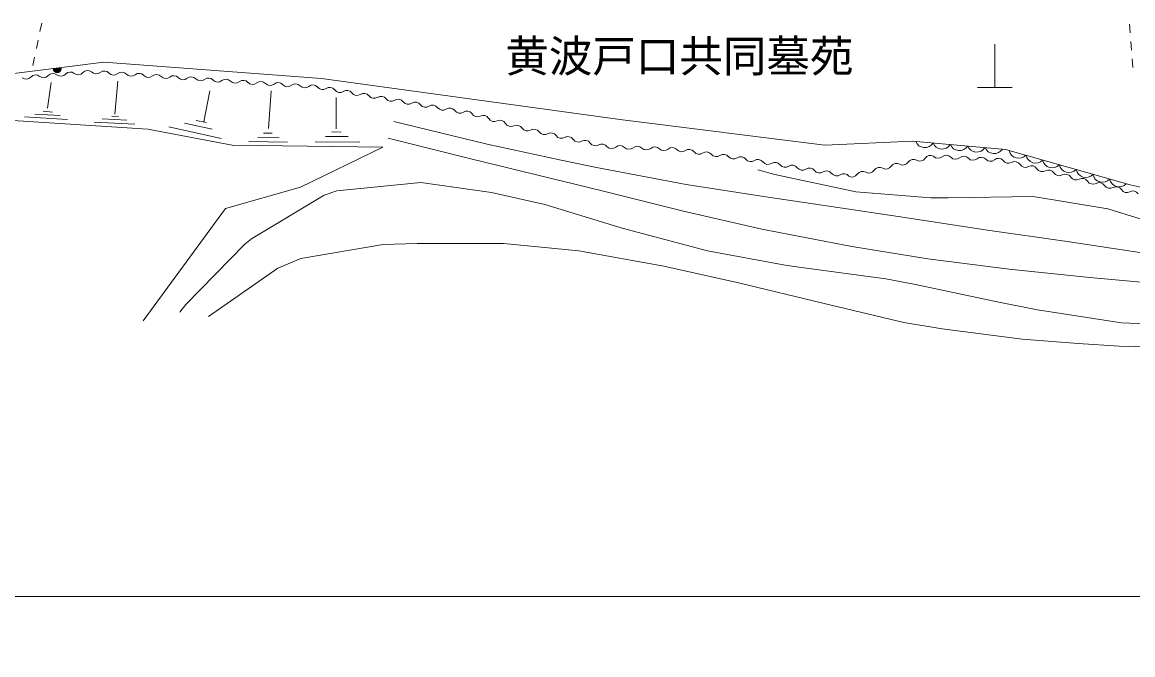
# Model space of a CAD drawing. Units: millimetres, scale not verified. Extents: x -1410926 to 2976274, y -4077725 to 380000.
# Drawn here: x 209128 to 272966, y 212206 to 248573 of the extents above; entities that cross this region are included whole.
import ezdxf
from ezdxf.enums import TextEntityAlignment as Align

# ---------------------------------------------------------------- set-up
doc = ezdxf.new("R2010")
doc.units = ezdxf.units.MM
doc.header["$LTSCALE"] = 1000
doc.layers.add('M-BGD', color=7, linetype='Continuous', lineweight=13)
doc.layers.add('M-STR-HTXT', color=7, linetype='Continuous', lineweight=13)
doc.styles.add('ＭＳ ゴシック', font='')
doc.styles.get('ＭＳ ゴシック').set_extended_font_data('MS Gothic')

msp = doc.modelspace()

# ---------------------------------------------------------------- hatches: boundary and pattern name
at = {"layer": 'M-BGD'}
msp.add_hatch(color=256, dxfattribs=at).paths.add_polyline_path([(210885, 245911, 0.46837), (211170, 245645, 0.46837), (211381, 245974)])

# ---------------------------------------------------------------- linework, layer by layer
for p, q in [((210253, 248523), (210150, 248034)), ((272770, 248454), (272808, 247955)), ((210046, 247544), (209943, 247055)), ((265034, 244810), (265034, 247310)), ((272846, 247457), (272885, 246958)), ((209839, 246566), (209736, 246077)), ((272923, 246460), (272961, 245961)), ((207636, 245498), (213811, 246282)), ((226340, 245340), (213811, 246282)), ((214458, 243279), (214625, 245191)), ((226340, 245340), (243641, 242967)), ((210579, 243639), (210795, 245105)), ((219570, 242837), (219915, 244630)), ((223277, 242467), (223433, 244631)), ((264034, 244810), (266034, 244810)), ((227173, 242441), (227174, 244240)), ((209855, 243295), (211304, 243209)), ((210333, 243457), (210873, 243400)), ((209251, 243130), (211725, 242973)), ((215593, 242721), (213266, 242829)), ((215139, 242949), (213732, 243009)), ((214287, 243170), (214654, 243151)), ((218461, 242777), (220055, 242422)), ((219731, 242810), (219123, 242914)), ((220569, 241897), (217559, 242552)), ((223007, 242201), (223490, 242199)), ((227863, 241993), (226562, 242009)), ((226906, 242280), (227470, 242259)), ((222163, 241716), (224383, 241674)), ((222675, 241938), (223904, 241928)), ((228531, 241686), (225975, 241688)), ((260310, 241726), (265644, 241260)), ((265644, 241260), (272810, 239215)), ((272810, 239215), (278993, 237862))]:
    msp.add_line(p, q, dxfattribs=at)
for points in [[(322724, 243001), (318094, 244715), (317636, 244837), (312818, 245593), (310183, 245645), (306078, 245387), (301482, 243795), (300357, 243368), (295743, 241851), (294136, 241097), (291560, 239256), (288977, 237062), (284851, 235478), (279892, 235423), (275239, 236688), (271527, 237847), (267235, 238555), (262350, 238477), (261353, 238484), (257051, 238827), (252386, 239818), (251414, 240082)], [(216072, 231414), (220811, 237867), (225130, 239089), (229850, 241393), (221196, 241509), (216342, 242430), (208308, 242941), (200804, 242482), (202431, 237593), (205322, 234553)], [(230481, 242866), (235851, 241564), (240106, 240635), (242131, 240219), (247301, 239248), (251875, 238526), (256657, 237825), (259475, 237395), (264617, 236621), (269186, 235962), (274259, 235197)], [(243641, 242967), (255266, 241506), (260310, 241726)], [(275773, 233408), (270496, 233898), (265861, 234370), (261181, 234972), (256818, 235670), (251648, 236668), (247134, 237711), (242469, 238875), (239408, 239627), (234910, 240718), (230162, 241908)], [(274649, 231188), (272317, 231298), (267491, 232035), (265267, 232478), (260485, 233491), (258775, 233816), (253915, 234473), (252987, 234608), (248519, 235426), (243611, 236741), (239174, 238085), (236112, 238778), (232036, 239366), (227207, 238875), (226494, 238630), (222301, 236115), (221926, 235813), (218537, 232344), (218181, 231908)], [(219827, 231648), (223831, 234440), (225151, 234989), (229886, 235792), (231837, 235843), (236801, 235855), (241117, 235427), (246003, 234552), (250295, 233597), (255221, 232398), (259798, 231314), (262003, 230936), (266603, 230349), (269824, 230094)], [(284277, 230213), (279245, 229892), (276808, 229852), (272174, 229956), (269824, 230094)]]:
    msp.add_lwpolyline(points, dxfattribs=at)
for centre, radius, start, end in [((782674, -1884125), 2193600, 101.6122, 101.6122), ((212891, 245434), 362, 51.27966, 138.4853), ((209356, 245659), 362, 231.27966, 318.4853), ((209899, 245178), 362, 51.27966, 138.4853), ((210353, 245744), 362, 231.27966, 318.4853), ((210896, 245263), 362, 51.27966, 138.4853), ((211351, 245829), 362, 231.27966, 318.4853), ((211893, 245349), 362, 51.27966, 138.4853), ((212348, 245914), 362, 231.27966, 318.4853), ((213386, 245962), 362, 222.57057, 309.77621), ((213849, 245405), 362, 42.57057, 129.77621), ((214384, 245895), 362, 222.57057, 309.77621), ((214848, 245338), 362, 42.57057, 129.77621), ((215383, 245828), 362, 222.57057, 309.77621), ((215847, 245271), 362, 42.57057, 129.77621), ((216382, 245762), 362, 222.57057, 309.77621), ((216846, 245204), 362, 42.57057, 129.77621), ((217381, 245695), 362, 222.57057, 309.77621), ((217844, 245138), 362, 42.57057, 129.77621), ((218379, 245628), 362, 222.57057, 309.77621), ((218843, 245071), 362, 42.57057, 129.77621), ((219378, 245561), 362, 222.57057, 309.77621), ((219842, 245004), 362, 42.57057, 129.77621), ((220377, 245494), 362, 222.57057, 309.77621), ((220841, 244937), 362, 42.57057, 129.77621), ((221376, 245428), 362, 222.57057, 309.77621), ((221840, 244870), 362, 42.57057, 129.77621), ((222838, 244804), 362, 42.57057, 129.77621), ((222374, 245361), 362, 222.57057, 309.77621), ((223373, 245294), 362, 222.57057, 309.77621), ((223837, 244737), 362, 42.57057, 129.77621), ((224372, 245227), 362, 222.57057, 309.77621), ((224836, 244670), 362, 42.57057, 129.77621), ((225371, 245160), 362, 222.57057, 309.77621), ((225835, 244603), 362, 42.57057, 129.77621), ((226393, 245065), 362, 216.63579, 303.84143), ((226797, 244462), 362, 36.63579, 123.84143), ((227380, 244895), 362, 216.63579, 303.84143), ((227784, 244293), 362, 36.63579, 123.84143), ((228366, 244725), 362, 216.63579, 303.84143), ((228770, 244123), 362, 36.63579, 123.84143), ((229353, 244555), 362, 216.63579, 303.84143), ((229757, 243953), 362, 36.63579, 123.84143), ((230339, 244386), 362, 216.63579, 303.84143), ((230743, 243784), 362, 36.63579, 123.84143), ((231326, 244216), 362, 216.63579, 303.84143), ((231730, 243614), 362, 36.63579, 123.84143), ((232312, 244046), 362, 216.63579, 303.84143), ((232716, 243444), 362, 36.63579, 123.84143), ((233299, 243877), 362, 216.63579, 303.84143), ((233703, 243274), 362, 36.63579, 123.84143), ((234285, 243707), 362, 216.63579, 303.84143), ((234689, 243105), 362, 36.63579, 123.84143), ((235295, 243502), 362, 210.03931, 297.24495), ((235627, 242858), 362, 30.03931, 117.24495), ((236255, 243220), 362, 210.03931, 297.24495), ((236587, 242576), 362, 30.03931, 117.24495), ((237216, 242938), 362, 210.03931, 297.24495), ((237548, 242294), 362, 30.03931, 117.24495), ((238162, 242679), 362, 214.16707, 301.3727), ((238540, 242060), 362, 34.16707, 121.3727), ((239141, 242467), 362, 214.16707, 301.3727), ((239518, 241848), 362, 34.16707, 121.3727), ((240119, 242255), 362, 214.16707, 301.3727), ((240496, 241636), 362, 34.16707, 121.3727), ((241097, 242043), 362, 214.16707, 301.3727), ((241475, 241424), 362, 34.16707, 121.3727), ((242076, 241830), 362, 214.16707, 301.3727), ((242453, 241211), 362, 34.16707, 121.3727), ((243014, 241668), 362, 224.19837, 311.40401), ((243493, 241124), 362, 44.19837, 131.40401), ((244014, 241629), 362, 224.19837, 311.40401), ((244494, 241085), 362, 44.19837, 131.40401), ((245014, 241591), 362, 224.19837, 311.40401), ((245494, 241047), 362, 44.19837, 131.40401), ((246494, 241009), 362, 44.19837, 131.40401), ((261008, 241933), 567, 203.08138, 326.9364), ((262004, 241846), 567, 203.08138, 326.9364), ((263000, 241759), 567, 203.08138, 326.9364), ((263997, 241672), 567, 203.08138, 326.9364), ((264993, 241585), 567, 203.08138, 326.9364), ((246015, 241552), 362, 224.19837, 311.40401), ((247039, 241486), 362, 218.3901, 305.59574), ((247461, 240897), 362, 38.3901, 125.59574), ((248030, 241347), 362, 218.3901, 305.59574), ((248452, 240757), 362, 38.3901, 125.59574), ((249022, 241207), 362, 218.3901, 305.59574), ((249444, 240618), 362, 38.3901, 125.59574), ((250013, 241068), 362, 218.3901, 305.59574), ((250435, 240478), 362, 38.3901, 125.59574), ((251010, 240921), 362, 216.94737, 304.15301), ((251417, 240321), 362, 36.94737, 124.15301), ((260358, 240323), 362, 59.66889, 146.87453), ((260725, 240949), 362, 239.66889, 326.87453), ((261332, 240553), 362, 59.66889, 146.87453), ((261781, 241114), 362, 223.03791, 310.24354), ((262249, 240560), 362, 43.03791, 130.24354), ((262780, 241055), 362, 223.03791, 310.24354), ((263248, 240502), 362, 43.03791, 130.24354), ((263779, 240996), 362, 223.03791, 310.24354), ((264248, 240443), 362, 43.03791, 130.24354), ((264779, 240938), 362, 223.03791, 310.24354), ((265247, 240384), 362, 43.03791, 130.24354), ((266415, 241317), 567, 192.14252, 315.99754), ((267377, 241043), 567, 192.14252, 315.99754), ((251997, 240757), 362, 216.94737, 304.15301), ((252404, 240157), 362, 36.94737, 124.15301), ((252985, 240593), 362, 216.94737, 304.15301), ((253392, 239993), 362, 36.94737, 124.15301), ((253972, 240428), 362, 216.94737, 304.15301), ((254379, 239828), 362, 36.94737, 124.15301), ((254959, 240264), 362, 216.94737, 304.15301), ((257802, 240260), 362, 239.66889, 326.87453), ((258409, 239864), 362, 59.66889, 146.87453), ((258776, 240490), 362, 239.66889, 326.87453), ((259383, 240094), 362, 59.66889, 146.87453), ((259750, 240720), 362, 239.66889, 326.87453), ((265819, 240826), 362, 212.49109, 299.69673), ((266178, 240197), 362, 32.49109, 119.69673), ((266790, 240586), 362, 212.49109, 299.69673), ((267150, 239956), 362, 32.49109, 119.69673), ((267762, 240345), 362, 212.49109, 299.69673), ((268338, 240768), 567, 192.14252, 315.99754), ((268121, 239716), 362, 32.49109, 119.69673), ((269300, 240494), 567, 192.14252, 315.99754), ((270262, 240219), 567, 192.14252, 315.99754), ((255366, 239664), 362, 36.94737, 124.15301), ((255947, 240100), 362, 216.94737, 304.15301), ((256354, 239500), 362, 36.94737, 124.15301), ((256828, 240030), 362, 239.66889, 326.87453), ((257435, 239634), 362, 59.66889, 146.87453), ((268734, 240105), 362, 212.49109, 299.69673), ((269093, 239475), 362, 32.49109, 119.69673), ((269705, 239864), 362, 212.49109, 299.69673), ((270065, 239234), 362, 32.49109, 119.69673), ((270677, 239624), 362, 212.49109, 299.69673), ((271223, 239945), 567, 192.14252, 315.99754), ((272185, 239670), 567, 192.14252, 315.99754), ((271036, 238994), 362, 32.49109, 119.69673), ((271649, 239383), 362, 212.49109, 299.69673), ((272008, 238753), 362, 32.49109, 119.69673), ((272620, 239142), 362, 212.49109, 299.69673), ((272979, 238513), 362, 32.49109, 119.69673)]:
    msp.add_arc(centre, radius, start, end, dxfattribs=at)
at = {"layer": 'M-STR-HTXT'}
msp.add_line((66972, 215565), (293102, 215565), dxfattribs=at)

# ---------------------------------------------------------------- texts
at = {"layer": 'M-BGD', "style": 'ＭＳ ゴシック'}
msp.add_text('黄波戸口共同墓苑', height=1833, dxfattribs=at).set_placement((236901, 245159), align=Align.BOTTOM_LEFT)

doc.saveas('drawing.dxf')
